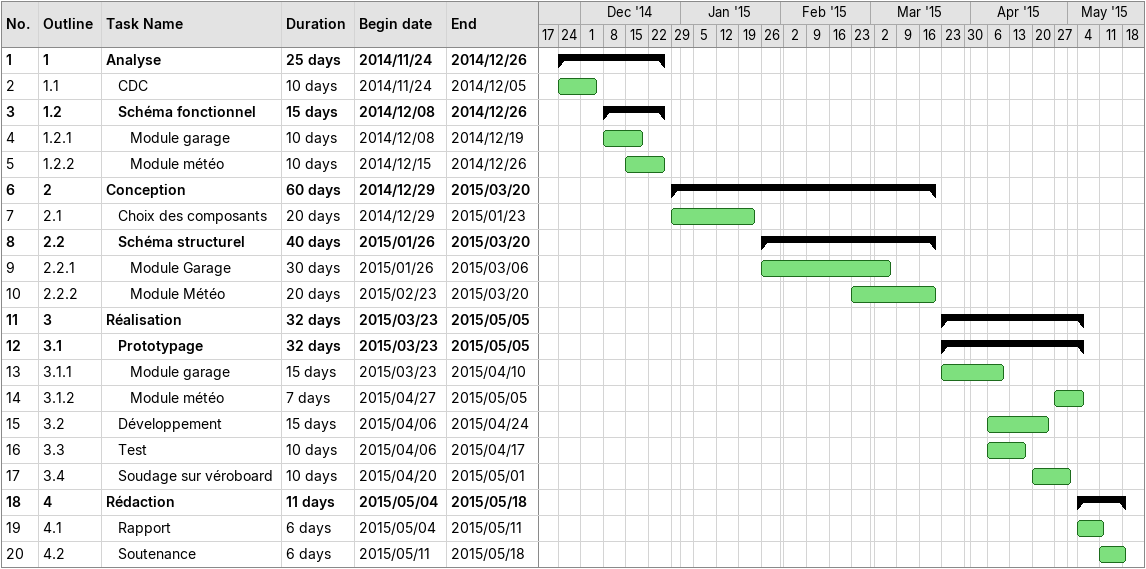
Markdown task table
| ID | WBS | Task | Duration | Start | Finish |
|---|---|---|---|---|---|
| 1 | 1 | **Analyse** | 25d | 2014-11-24 | 2014-12-26 |
| 2 | 1.1 | CDC | 10d | 2014-11-24 | 2014-12-05 |
| 3 | 1.2 | **Schéma fonctionnel** | 15d | 2014-12-08 | 2014-12-26 |
| 4 | 1.2.1 | Module garage | 10d | 2014-12-08 | 2014-12-19 |
| 5 | 1.2.2 | Module météo | 10d | 2014-12-15 | 2014-12-26 |
| 6 | 2 | **Conception** | 60d | 2014-12-29 | 2015-03-20 |
| 7 | 2.1 | Choix des composants | 20d | 2014-12-29 | 2015-01-23 |
| 8 | 2.2 | **Schéma structurel** | 40d | 2015-01-26 | 2015-03-20 |
| 9 | 2.2.1 | Module Garage | 30d | 2015-01-26 | 2015-03-06 |
| 10 | 2.2.2 | Module Météo | 20d | 2015-02-23 | 2015-03-20 |
| 11 | 3 | **Réalisation** | 32d | 2015-03-23 | 2015-05-05 |
| 12 | 3.1 | **Prototypage** | 32d | 2015-03-23 | 2015-05-05 |
| 13 | 3.1.1 | Module garage | 15d | 2015-03-23 | 2015-04-10 |
| 14 | 3.1.2 | Module météo | 7d | 2015-04-27 | 2015-05-05 |
| 15 | 3.2 | Développement | 15d | 2015-04-06 | 2015-04-24 |
| 16 | 3.3 | Test | 10d | 2015-04-06 | 2015-04-17 |
| 17 | 3.4 | Soudage sur véroboard | 10d | 2015-04-20 | 2015-05-01 |
| 18 | 4 | **Rédaction** | 11d | 2015-05-04 | 2015-05-18 |
| 19 | 4.1 | Rapport | 6d | 2015-05-04 | 2015-05-11 |
| 20 | 4.2 | Soutenance | 6d | 2015-05-11 | 2015-05-18 |
